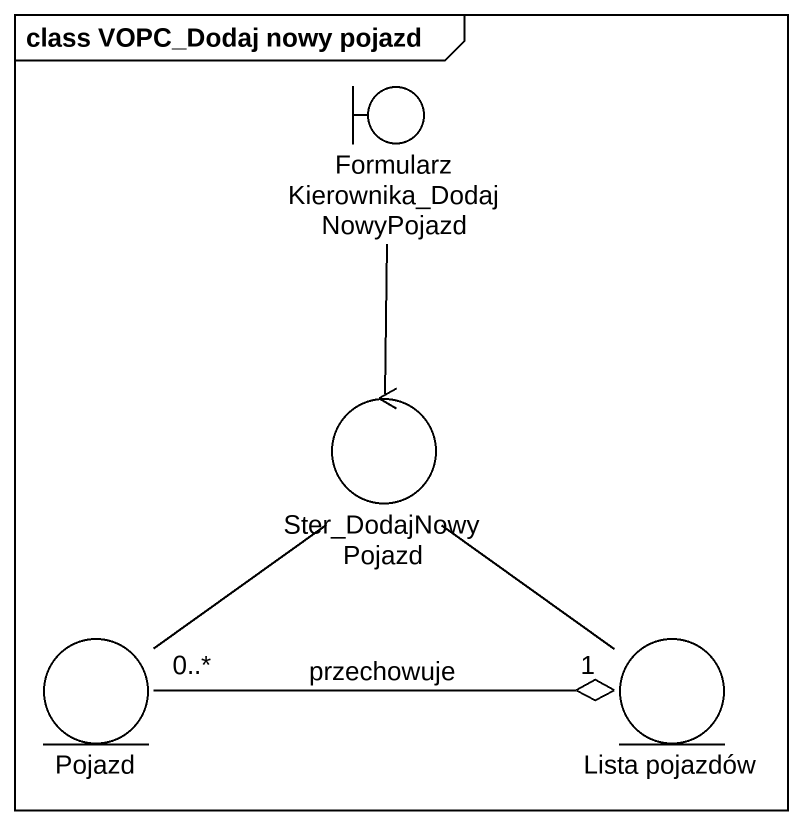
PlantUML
@startuml
mainframe class VOPC_Dodaj nowy pojazd
boundary "FormularzKierownika_DodajNowyPojazd" as FormularzKierownika
control Ster_DodajNowyPojazd
entity Pojazd
entity "Lista pojazdów" as Lista_pojazdów
FormularzKierownika -- Ster_DodajNowyPojazd
Ster_DodajNowyPojazd -- Pojazd
Ster_DodajNowyPojazd -- Lista_pojazdów
Pojazd "0..*" -right-o "1" Lista_pojazdów : przechowuje
@enduml
